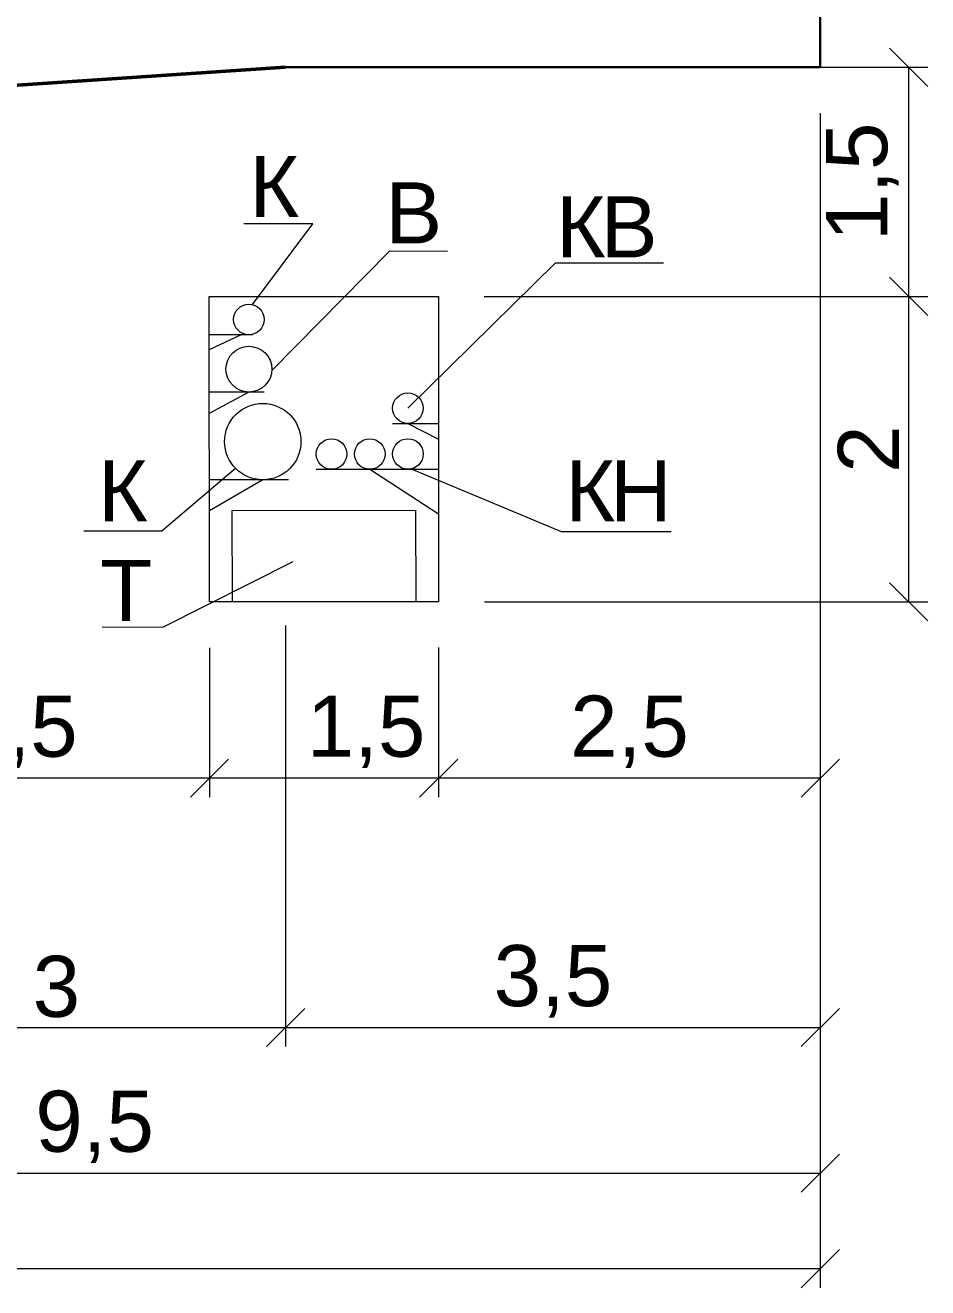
# Model space of a CAD drawing. Header units: millimetres. Extents: x -2123 to 33349, y -614 to 835.
# Drawn here: x 66.75 to 72.65, y -185.39 to -177.12 of the extents above; entities that cross this region are included whole.
import ezdxf

# ---------------------------------------------------------------- set-up
doc = ezdxf.new("R2010")
doc.units = ezdxf.units.MM
doc.layers.get('0').update_dxf_attribs({"lineweight": 15})
for name, color, linetype, lineweight in [('Дор. Розм.', 7, 'Continuous', 50), ('Линия 0.3', 160, 'Continuous', 30), ('Линия 0.5', 26, 'Continuous', 50), ('Размер', 94, 'Continuous', 15), ('Інж. мережі', 205, 'Continuous', 18)]:
    doc.layers.add(name, color=color, linetype=linetype, lineweight=lineweight)
doc.styles.get("Standard").update_dxf_attribs({"font": 'arial.ttf'})
doc.styles.add('Аннотативный', font='arial.ttf')
doc.dimstyles.new('М-100', dxfattribs={"dimscale": 100, "dimtxt": 4, "dimasz": 2.5, "dimexe": 1.25, "dimexo": 3, "dimtad": 1, "dimlfac": 0.001, "dimtxsty": 'Standard', "dimblk": 'OBLIQUE', "dimcen": 2.5, "dimadec": 0, "dimazin": 0, "dimtfac": 1, "dimtmove": 0, "dimatfit": 3, "dimldrblk": 'OBLIQUE', "dimfxl": 1.25, "dimlwd": -1, "dimlwe": -1, "dimarcsym": 0})

# ---------------------------------------------------------------- blocks, each defined once
blk = doc.blocks.new('_Oblique')
at = {"color": 0, "linetype": 'ByBlock', "lineweight": -2}
blk.add_line((-0.5, -0.5), (0.5, 0.5), dxfattribs=at)
blk = doc.blocks.new('*D326')
at = {"layer": 'Defpoints', "color": 0, "ltscale": 1000, "transparency": 16777216}
for p in [(56598.8, 64552.4), (59598.8, 61696.7), (59598.8, 58765.4)]:
    blk.add_point(p, dxfattribs=at)
at = {"layer": 'Размер', "color": 0, "ltscale": 1000, "transparency": 16777216}
for p, q in [((56598.8, 64252.4), (56598.8, 58640.4)), ((59598.8, 61396.7), (59598.8, 58640.4)), ((56598.8, 58765.4), (59598.8, 58765.4))]:
    blk.add_line(p, q, dxfattribs=at)
at = {"layer": 'Размер', "color": 0, "ltscale": 1000, "transparency": 16777216, "xscale": 250, "yscale": 250, "zscale": 250, "rotation": 180}
blk.add_blockref('_Oblique', (56598.8, 58765.4), dxfattribs=at)
at = {"layer": 'Размер', "color": 0, "ltscale": 1000, "transparency": 16777216, "xscale": 250, "yscale": 250, "zscale": 250}
blk.add_blockref('_Oblique', (59598.8, 58765.4), dxfattribs=at)
at = {"layer": 'Размер', "color": 0, "ltscale": 1000, "transparency": 16777216, "insert": (58098.8, 59032.3), "char_height": 400, "attachment_point": 5}
blk.add_mtext('3', dxfattribs=at)
blk = doc.blocks.new('*D330')
at = {"layer": 'Defpoints', "color": 0, "ltscale": 1000, "transparency": 16777216}
for p in [(63098.8, 60083.7), (11098.8, 58765.4), (63098.8, 57186.6)]:
    blk.add_point(p, dxfattribs=at)
at = {"layer": 'Размер', "color": 0, "ltscale": 1000, "transparency": 16777216}
for p, q in [((63098.8, 59783.7), (63098.8, 57061.6)), ((11098.8, 58465.4), (11098.8, 57061.6)), ((11098.8, 57186.6), (63098.8, 57186.6))]:
    blk.add_line(p, q, dxfattribs=at)
at = {"layer": 'Размер', "color": 0, "ltscale": 1000, "transparency": 16777216, "xscale": 250, "yscale": 250, "zscale": 250, "rotation": 180}
blk.add_blockref('_Oblique', (11098.8, 57186.6), dxfattribs=at)
at = {"layer": 'Размер', "color": 0, "ltscale": 1000, "transparency": 16777216, "xscale": 250, "yscale": 250, "zscale": 250}
blk.add_blockref('_Oblique', (63098.8, 57186.6), dxfattribs=at)
at = {"layer": 'Размер', "color": 0, "ltscale": 1000, "transparency": 16777216, "insert": (37098.8, 57453.3), "char_height": 400, "attachment_point": 5}
blk.add_mtext('52', dxfattribs=at)
blk = doc.blocks.new('*D379')
at = {"layer": 'Defpoints', "color": 0, "ltscale": 1000, "transparency": 16777216}
for p in [(63098.8, 65052.9), (59598.8, 61696.7), (63098.8, 58765.4)]:
    blk.add_point(p, dxfattribs=at)
at = {"layer": 'Размер', "color": 0, "ltscale": 1000, "transparency": 16777216}
for p, q in [((63098.8, 64752.9), (63098.8, 58640.4)), ((59598.8, 61396.7), (59598.8, 58640.4)), ((59598.8, 58765.4), (63098.8, 58765.4))]:
    blk.add_line(p, q, dxfattribs=at)
at = {"layer": 'Размер', "color": 0, "ltscale": 1000, "transparency": 16777216, "xscale": 250, "yscale": 250, "zscale": 250, "rotation": 180}
blk.add_blockref('_Oblique', (59598.8, 58765.4), dxfattribs=at)
at = {"layer": 'Размер', "color": 0, "ltscale": 1000, "transparency": 16777216, "xscale": 250, "yscale": 250, "zscale": 250}
blk.add_blockref('_Oblique', (63098.8, 58765.4), dxfattribs=at)
at = {"layer": 'Размер', "color": 0, "ltscale": 1000, "transparency": 16777216, "insert": (61348.8, 59068.3), "char_height": 400, "attachment_point": 5}
blk.add_mtext('3,5', dxfattribs=at)
blk = doc.blocks.new('*D359')
at = {"layer": 'Defpoints', "color": 0, "ltscale": 1000, "transparency": 16777216}
for p in [(53598.8, 58765.4), (63098.8, 58765.4), (63098.8, 57811.9)]:
    blk.add_point(p, dxfattribs=at)
at = {"layer": 'Размер', "color": 0, "ltscale": 1000, "transparency": 16777216}
for p, q in [((53598.8, 58465.4), (53598.8, 57686.9)), ((63098.8, 58465.4), (63098.8, 57686.9)), ((53598.8, 57811.9), (63098.8, 57811.9))]:
    blk.add_line(p, q, dxfattribs=at)
at = {"layer": 'Размер', "color": 0, "ltscale": 1000, "transparency": 16777216, "xscale": 250, "yscale": 250, "zscale": 250, "rotation": 180}
blk.add_blockref('_Oblique', (53598.8, 57811.9), dxfattribs=at)
at = {"layer": 'Размер', "color": 0, "ltscale": 1000, "transparency": 16777216, "xscale": 250, "yscale": 250, "zscale": 250}
blk.add_blockref('_Oblique', (63098.8, 57811.9), dxfattribs=at)
at = {"layer": 'Размер', "color": 0, "ltscale": 1000, "transparency": 16777216, "insert": (58348.8, 58114.8), "char_height": 400, "attachment_point": 5}
blk.add_mtext('9,5', dxfattribs=at)
blk = doc.blocks.new('*D360')
at = {"layer": 'Defpoints', "color": 0, "ltscale": 1000, "transparency": 16777216}
for p in [(60654.2, 65052.9), (60598.8, 63552.9), (63677, 63552.9)]:
    blk.add_point(p, dxfattribs=at)
at = {"layer": 'Размер', "color": 0, "ltscale": 1000, "transparency": 16777216}
for p, q in [((60954.2, 65052.9), (63802, 65052.9)), ((63677, 65052.9), (63677, 63552.9)), ((60898.8, 63552.9), (63802, 63552.9))]:
    blk.add_line(p, q, dxfattribs=at)
at = {"layer": 'Размер', "color": 0, "ltscale": 1000, "transparency": 16777216, "xscale": 250, "yscale": 250, "zscale": 250}
for p, rotation in [((63677, 65052.9), 90), ((63677, 63552.9), 270)]:
    blk.add_blockref('_Oblique', p, dxfattribs=dict(at, rotation=rotation))
at = {"layer": 'Размер', "color": 0, "ltscale": 1000, "transparency": 16777216, "insert": (63374.1, 64302.9), "char_height": 400, "attachment_point": 5, "rotation": 90}
blk.add_mtext('1,5', dxfattribs=at)
blk = doc.blocks.new('*D361')
at = {"layer": 'Defpoints', "color": 0, "ltscale": 1000, "transparency": 16777216}
for p in [(60598.8, 63552.9), (60600.5, 61552.9), (63677, 61552.9)]:
    blk.add_point(p, dxfattribs=at)
at = {"layer": 'Размер', "color": 0, "ltscale": 1000, "transparency": 16777216}
for p, q in [((60898.8, 63552.9), (63802, 63552.9)), ((63677, 63552.9), (63677, 61552.9)), ((60900.5, 61552.9), (63802, 61552.9))]:
    blk.add_line(p, q, dxfattribs=at)
at = {"layer": 'Размер', "color": 0, "ltscale": 1000, "transparency": 16777216, "xscale": 250, "yscale": 250, "zscale": 250}
for p, rotation in [((63677, 63552.9), 90), ((63677, 61552.9), 270)]:
    blk.add_blockref('_Oblique', p, dxfattribs=dict(at, rotation=rotation))
at = {"layer": 'Размер', "color": 0, "ltscale": 1000, "transparency": 16777216, "insert": (63413.7, 62552.9), "char_height": 400, "attachment_point": 5, "rotation": 90}
blk.add_mtext('2', dxfattribs=at)
blk = doc.blocks.new('*D362')
at = {"layer": 'Defpoints', "color": 0, "ltscale": 1000, "transparency": 16777216}
for p in [(60600.5, 61550.8), (63098.8, 61552.9), (60600.5, 60398.6)]:
    blk.add_point(p, dxfattribs=at)
at = {"layer": 'Размер', "color": 0, "ltscale": 1000, "transparency": 16777216}
for p, q in [((60600.5, 61250.8), (60600.5, 60273.6)), ((63098.8, 61252.9), (63098.8, 60273.6)), ((63098.8, 60398.6), (60600.5, 60398.6))]:
    blk.add_line(p, q, dxfattribs=at)
at = {"layer": 'Размер', "color": 0, "ltscale": 1000, "transparency": 16777216, "xscale": 250, "yscale": 250, "zscale": 250, "rotation": 180}
blk.add_blockref('_Oblique', (60600.5, 60398.6), dxfattribs=at)
at = {"layer": 'Размер', "color": 0, "ltscale": 1000, "transparency": 16777216, "xscale": 250, "yscale": 250, "zscale": 250}
blk.add_blockref('_Oblique', (63098.8, 60398.6), dxfattribs=at)
at = {"layer": 'Размер', "color": 0, "ltscale": 1000, "transparency": 16777216, "insert": (61849.7, 60701.5), "char_height": 400, "attachment_point": 5}
blk.add_mtext('2,5', dxfattribs=at)
blk = doc.blocks.new('*D383')
at = {"layer": 'Defpoints', "color": 0, "ltscale": 1000, "transparency": 16777216}
for p in [(59100.5, 61551.7), (60600.5, 61552.9), (59100.5, 60398.6)]:
    blk.add_point(p, dxfattribs=at)
at = {"layer": 'Размер', "color": 0, "ltscale": 1000, "transparency": 16777216}
for p, q in [((59100.5, 61251.7), (59100.5, 60273.6)), ((60600.5, 61252.9), (60600.5, 60273.6)), ((60600.5, 60398.6), (59100.5, 60398.6))]:
    blk.add_line(p, q, dxfattribs=at)
at = {"layer": 'Размер', "color": 0, "ltscale": 1000, "transparency": 16777216, "xscale": 250, "yscale": 250, "zscale": 250, "rotation": 180}
blk.add_blockref('_Oblique', (59100.5, 60398.6), dxfattribs=at)
at = {"layer": 'Размер', "color": 0, "ltscale": 1000, "transparency": 16777216, "xscale": 250, "yscale": 250, "zscale": 250}
blk.add_blockref('_Oblique', (60600.5, 60398.6), dxfattribs=at)
at = {"layer": 'Размер', "color": 0, "ltscale": 1000, "transparency": 16777216, "insert": (60125.5, 60701.5), "char_height": 400, "attachment_point": 5}
blk.add_mtext('1,5', dxfattribs=at)
blk = doc.blocks.new('*D363')
at = {"layer": 'Defpoints', "color": 0, "ltscale": 1000, "transparency": 16777216}
for p in [(56598.8, 61551.7), (59100.5, 61551.7), (56598.8, 60398.6)]:
    blk.add_point(p, dxfattribs=at)
at = {"layer": 'Размер', "color": 0, "ltscale": 1000, "transparency": 16777216}
for p, q in [((56598.8, 61251.7), (56598.8, 60273.6)), ((59100.5, 61251.7), (59100.5, 60273.6)), ((59100.5, 60398.6), (56598.8, 60398.6))]:
    blk.add_line(p, q, dxfattribs=at)
at = {"layer": 'Размер', "color": 0, "ltscale": 1000, "transparency": 16777216, "xscale": 250, "yscale": 250, "zscale": 250, "rotation": 180}
blk.add_blockref('_Oblique', (56598.8, 60398.6), dxfattribs=at)
at = {"layer": 'Размер', "color": 0, "ltscale": 1000, "transparency": 16777216, "xscale": 250, "yscale": 250, "zscale": 250}
blk.add_blockref('_Oblique', (59100.5, 60398.6), dxfattribs=at)
at = {"layer": 'Размер', "color": 0, "ltscale": 1000, "transparency": 16777216, "insert": (57849.6, 60701.5), "char_height": 400, "attachment_point": 5}
blk.add_mtext('2,5', dxfattribs=at)
blk = doc.blocks.new('1')
at = {"color": 0, "lineweight": 30, "ltscale": 1000}
blk.add_line((63098.804, 65052.944), (63098.804, 68634.463), dxfattribs=at)
at = {"layer": 'Линия 0.3', "color": 0, "ltscale": 1000}
blk.add_line((63098.804, 65052.944), (59598.804, 65052.944), dxfattribs=at)
at = {"layer": 'Линия 0.5', "color": 0, "ltscale": 1000}
blk.add_line((59598.804, 65052.944), (56598.804, 64852.384), dxfattribs=at)
at = {"layer": 'Інж. мережі', "color": 0}
for points in [[(59382.157, 63498.595), (59777.013, 64028.487), (59325.389, 64028.105)], [(60658.384, 63847.767), (60276.836, 63847.444), (59508.528, 63068.279)], [(62072.025, 63771.02), (61363.229, 63770.421), (60399.423, 62820.817)], [(59100.495, 61551.678), (59098.805, 63551.677), (60598.804, 63552.944), (60600.494, 61552.945), (59100.495, 61551.678)], [(59383.56, 63301.461), (59099.016, 63301.221)], [(59383.56, 63301.461), (59099.016, 63301.221)], [(59308.56, 63301.398), (59099.1, 63202.947)], [(59308.56, 63301.398), (59099.1, 63202.947)], [(59458.877, 62926.524), (59099.333, 62926.221)], [(59458.877, 62926.524), (59099.333, 62926.221)], [(59358.877, 62926.44), (59099.453, 62785.139)], [(59358.877, 62926.44), (59099.453, 62785.139)], [(60299.507, 62720.732), (60599.507, 62720.986)], [(60299.507, 62720.732), (60599.507, 62720.986)], [(60399.507, 62720.817), (60599.595, 62617.398)], [(60399.507, 62720.817), (60599.595, 62617.398)], [(58279.043, 62017.292), (58787.919, 62017.722), (59270.415, 62427.645)], [(59799.761, 62420.31), (60599.761, 62420.986)], [(59799.761, 62420.31), (60599.761, 62420.986)], [(60149.761, 62420.605), (60600.008, 62128.93)], [(60149.761, 62420.605), (60600.008, 62128.93)], [(62122.954, 62012.054), (61405.852, 62011.448), (60423.312, 62420.837)], [(59618.233, 62352.115), (59099.819, 62351.677)], [(59618.233, 62352.115), (59099.819, 62351.677)], [(59449.819, 62351.973), (59099.991, 62147.547)], [(59449.819, 62351.973), (59099.991, 62147.547)], [(58398.868, 61388.258), (58795.352, 61387.847), (59648.421, 61816.366)]]:
    blk.add_lwpolyline(points, dxfattribs=at)
blk.add_lwpolyline([(60449.987, 62152.818), (60450.494, 61552.818), (59250.495, 61551.804), (59249.988, 62151.804)], close=True, dxfattribs=at)
for centre, radius in [((59358.476, 63401.44), 100), ((59358.75, 63076.44), 150), ((60399.423, 62820.817), 100), ((59449.607, 62601.973), 250), ((59899.677, 62520.394), 100), ((60149.676, 62520.605), 100), ((60399.676, 62520.817), 100)]:
    blk.add_circle(centre, radius, dxfattribs=at)
at = {"layer": 'Інж. мережі', "color": 0, "lineweight": 25, "ltscale": 1000, "char_height": 400, "attachment_point": 3, "style": 'Аннотативный'}
for s, width, insert in [('К', 613.06669, (59687.82, 64472.284)), ('В', 613.06669, (60623.656, 64299.546)), ('{\\T0.9;КВ}', 613.06669, (61996.287, 64207.758)), ('К', 613.06669, (58696.473, 62479.844)), ('{\\T0.9;КН}', 613.06669, (62086.3, 62479.591)), ('{\\T0.9;Т}', 400, (58691.391, 61827.268))]:
    blk.add_mtext_dynamic_manual_height_columns(s, width=width, gutter_width=12.5, heights=[0], dxfattribs=dict(at, insert=insert))
at = {"layer": 'Размер', "color": 0, "ltscale": 1000}
for base, p1, p2, angle, picture, middle in [((63677.011, 63552.944), (60654.209, 65052.944), (60598.804, 63552.944), 90, '*D360', (63374.129, 64302.944)), ((59598.804, 58765.386), (56598.804, 64552.384), (59598.804, 61696.665), 180, '*D326', (58098.804, 59032.252)), ((63677.011, 61552.945), (60598.804, 63552.944), (60600.494, 61552.945), 90, '*D361', (63413.693, 62552.945)), ((56598.804, 60398.615), (59100.495, 61551.678), (56598.804, 61551.678), 180, '*D363', (57849.65, 60701.497)), ((60600.496, 60398.615), (63098.804, 61552.945), (60600.496, 61550.834), 180, '*D362', (61849.65, 60701.497))]:
    dim = blk.add_linear_dim(base=base, p1=p1, p2=p2, angle=angle, dimstyle='М-100', dxfattribs=at)
    dim.commit()
    dim.dimension.update_dxf_attribs({"geometry": picture, "text_midpoint": middle})
for base, p1, p2, picture, middle in [((63098.804, 58765.386), (59598.804, 61696.665), (63098.804, 65052.944), '*D379', (61348.804, 59068.268)), ((63098.804, 57811.912), (53598.804, 58765.386), (63098.804, 58765.386), '*D359', (58348.804, 58114.794))]:
    dim = blk.add_linear_dim(base=base, p1=p1, p2=p2, dimstyle='М-100', dxfattribs=at)
    dim.commit()
    dim.dimension.update_dxf_attribs({"geometry": picture, "text_midpoint": middle})
dim = blk.add_linear_dim(base=(59100.495, 60398.615), p1=(60600.494, 61552.945), p2=(59100.495, 61551.678), angle=180, dimstyle='М-100', dxfattribs=at)
dim.commit()
dim.dimension.update_dxf_attribs({"geometry": '*D383', "text_midpoint": (60125.509, 60398.615), "dimtype": 128})
dim = blk.add_linear_dim(base=(63098.804, 57186.6), p1=(11098.804, 58765.386), p2=(63098.804, 60083.7), dimstyle='М-100', dxfattribs=at)
dim.commit()
dim.dimension.update_dxf_attribs({"geometry": '*D330', "text_midpoint": (37098.804, 57186.6), "dimtype": 128})

msp = doc.modelspace()

# ---------------------------------------------------------------- block references
at = {"layer": 'Дор. Розм.', "xscale": 0.001, "yscale": 0.001, "zscale": 0.001}
msp.add_blockref('1', (8.8515, -242.4478), dxfattribs=at)

doc.saveas('drawing.dxf')
